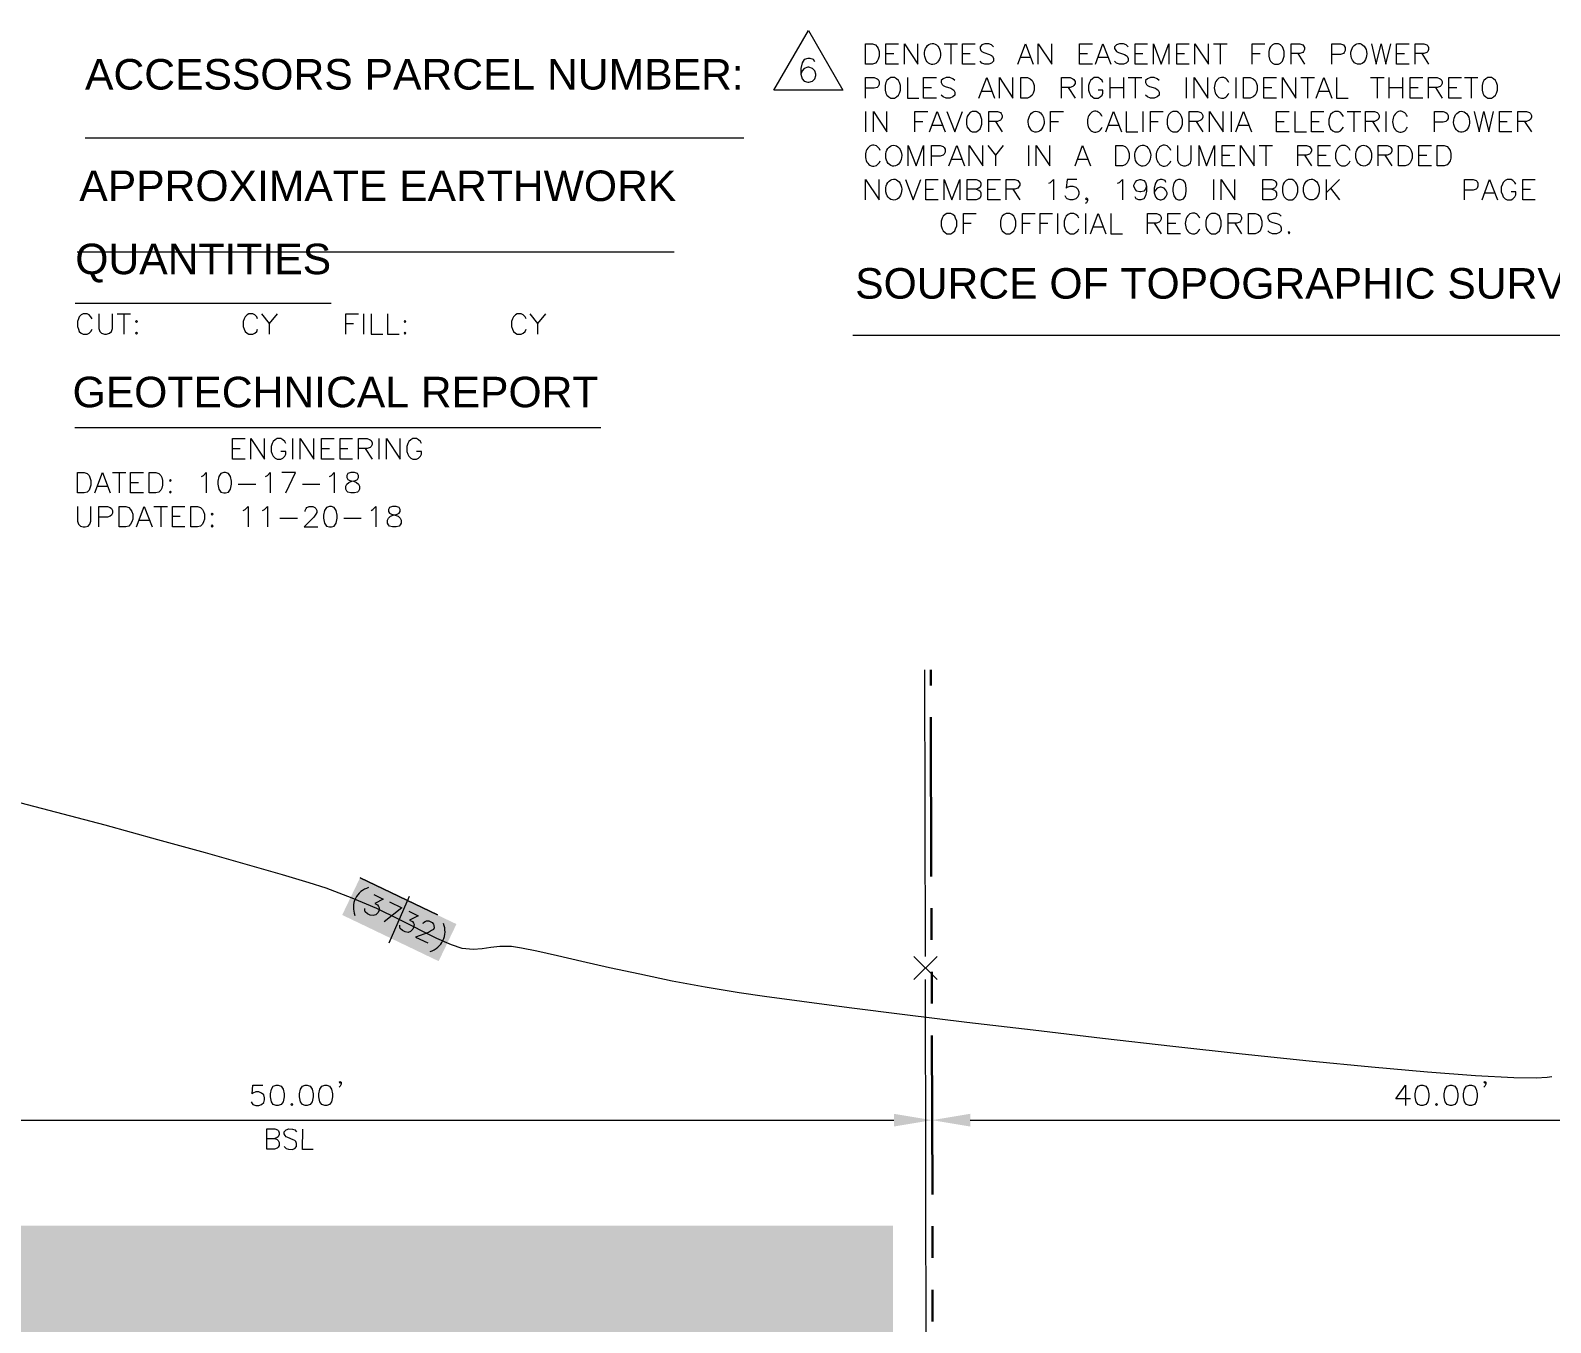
# Model space of a CAD drawing. Header units: millimetres. Extents: x -419 to 20046, y -14642 to 2638.
# Drawn here: x 20.24 to 26.22, y 13.53 to 18.61 of the extents above; entities that cross this region are included whole.
import ezdxf

# ---------------------------------------------------------------- set-up
doc = ezdxf.new("R2010")
doc.units = ezdxf.units.MM
for name, color, linetype in [('PDF11_---- NOTES', 7, 'Continuous'), ('PDF11_----TX00', 7, 'Continuous'), ('PDF11_----TX03', 7, 'Continuous'), ('PDF11_----TX03-B', 7, 'Continuous'), ('PDF11_----xr', 7, 'Continuous'), ('PDF11_EXTO$EXMARW', 7, 'Continuous'), ('PDF11_PRPN$EXMARW', 7, 'Continuous'), ('PDF11_TEXT', 7, 'Continuous')]:
    doc.layers.add(name, color=color, linetype=linetype)
for name, color, linetype, true_color in [('PDF11_0', 7, 'Continuous', 0xb3b3b3), ('PDF11_EXTO$--C3-Surface-EXTO', 7, 'Continuous', 0xb3b3b3), ('PDF11_EXTO$EXPNFC', 7, 'Continuous', 0x999999)]:
    doc.layers.add(name, color=color, linetype=linetype, true_color=true_color)
doc.styles.add('PDF Arial', font='arial.ttf')

msp = doc.modelspace()

# ---------------------------------------------------------------- hatches: boundary and pattern name
at = {"layer": 'PDF11_----TX03', "transparency": 33554559}
for points in [[(23.6344, 14.3528), (23.6344, 14.3028), (23.7844, 14.3278)], [(23.9344, 14.3028), (23.9344, 14.3528), (23.7844, 14.3278)]]:
    msp.add_hatch(color=256, dxfattribs=at).paths.add_polyline_path(points)
at = {"layer": 'PDF11_0', "true_color": 0xffffff, "transparency": 33554559}
for points in [[(21.8392, 15.1345), (21.5351, 15.2804), (21.4651, 15.1345)], [(21.4651, 15.1345), (21.5401, 15.0987), (21.9143, 15.0987)], [(21.8392, 15.1345), (21.4651, 15.1345), (21.9143, 15.0987)], [(21.9143, 15.0987), (21.5401, 15.0987), (21.8442, 14.9529)]]:
    msp.add_hatch(color=7, dxfattribs=at).paths.add_polyline_path(points)

# ---------------------------------------------------------------- linework, layer by layer
at = {"layer": 'PDF11_---- NOTES', "lineweight": 20}
for points in [[(23.5227, 18.4798), (23.5227, 18.5598), (23.5494, 18.5598), (23.5611, 18.5557), (23.5686, 18.5482), (23.5727, 18.5406), (23.5761, 18.529), (23.5761, 18.5106), (23.5727, 18.499), (23.5686, 18.4915), (23.5611, 18.484), (23.5494, 18.4798)], [(25.1303, 18.5598), (25.1228, 18.5557), (25.1153, 18.5482), (25.1112, 18.5406), (25.1078, 18.529), (25.1078, 18.5106), (25.1112, 18.499), (25.1153, 18.4915), (25.1228, 18.484), (25.1303, 18.4798), (25.1462, 18.4798), (25.1537, 18.484), (25.1612, 18.4915), (25.1645, 18.499), (25.1687, 18.5106), (25.1687, 18.529), (25.1645, 18.5406), (25.1612, 18.5482), (25.1537, 18.5557), (25.1462, 18.5598)], [(23.6219, 18.4265), (23.6144, 18.4223), (23.6069, 18.4148), (23.6027, 18.4073), (23.5994, 18.3956), (23.5994, 18.3773), (23.6027, 18.3656), (23.6069, 18.3581), (23.6144, 18.3506), (23.6219, 18.3465), (23.6369, 18.3465), (23.6444, 18.3506), (23.6527, 18.3581), (23.6561, 18.3656), (23.6602, 18.3773), (23.6602, 18.3956), (23.6561, 18.4073), (23.6527, 18.4148), (23.6444, 18.4223), (23.6369, 18.4265)], [(24.1328, 18.3465), (24.1328, 18.4265), (24.1594, 18.4265), (24.1703, 18.4223), (24.1778, 18.4148), (24.1819, 18.4073), (24.1861, 18.3956), (24.1861, 18.3773), (24.1819, 18.3656), (24.1778, 18.3581), (24.1703, 18.3506), (24.1594, 18.3465)], [(25.0087, 18.3465), (25.0087, 18.4265), (25.0353, 18.4265), (25.047, 18.4223), (25.0545, 18.4148), (25.0578, 18.4073), (25.062, 18.3956), (25.062, 18.3773), (25.0578, 18.3656), (25.0545, 18.3581), (25.047, 18.3506), (25.0353, 18.3465)], [(25.9687, 18.4265), (25.9612, 18.4223), (25.9537, 18.4148), (25.9496, 18.4073), (25.9462, 18.3956), (25.9462, 18.3773), (25.9496, 18.3656), (25.9537, 18.3581), (25.9612, 18.3506), (25.9687, 18.3465), (25.9837, 18.3465), (25.9912, 18.3506), (25.9996, 18.3581), (26.0029, 18.3656), (26.0071, 18.3773), (26.0071, 18.3956), (26.0029, 18.4073), (25.9996, 18.4148), (25.9912, 18.4223), (25.9837, 18.4265)], [(23.9419, 18.2931), (23.9344, 18.289), (23.9269, 18.2815), (23.9227, 18.274), (23.9194, 18.2623), (23.9194, 18.244), (23.9227, 18.2323), (23.9269, 18.2248), (23.9344, 18.2173), (23.9419, 18.2131), (23.9569, 18.2131), (23.9644, 18.2173), (23.9728, 18.2248), (23.9761, 18.2323), (23.9803, 18.244), (23.9803, 18.2623), (23.9761, 18.274), (23.9728, 18.2815), (23.9644, 18.289), (23.9569, 18.2931)], [(24.7303, 18.2931), (24.7228, 18.289), (24.7153, 18.2815), (24.7111, 18.274), (24.7078, 18.2623), (24.7078, 18.244), (24.7111, 18.2323), (24.7153, 18.2248), (24.7228, 18.2173), (24.7303, 18.2131), (24.7461, 18.2131), (24.7536, 18.2173), (24.7611, 18.2248), (24.7645, 18.2323), (24.7686, 18.244), (24.7686, 18.2623), (24.7645, 18.274), (24.7611, 18.2815), (24.7536, 18.289), (24.7461, 18.2931)], [(24.5061, 18.0798), (24.5061, 18.1598), (24.5328, 18.1598), (24.5436, 18.1556), (24.5511, 18.1481), (24.5553, 18.1406), (24.5595, 18.129), (24.5595, 18.1106), (24.5553, 18.0989), (24.5511, 18.0914), (24.5436, 18.0839), (24.5328, 18.0798)], [(25.6179, 18.0798), (25.6179, 18.1598), (25.6446, 18.1598), (25.6562, 18.1556), (25.6637, 18.1481), (25.6679, 18.1406), (25.6712, 18.129), (25.6712, 18.1106), (25.6679, 18.0989), (25.6637, 18.0914), (25.6562, 18.0839), (25.6446, 18.0798)], [(25.7704, 18.0798), (25.7704, 18.1598), (25.7971, 18.1598), (25.8087, 18.1556), (25.8162, 18.1481), (25.8204, 18.1406), (25.8237, 18.129), (25.8237, 18.1106), (25.8204, 18.0989), (25.8162, 18.0914), (25.8087, 18.0839), (25.7971, 18.0798)], [(24.7536, 18.0264), (24.742, 18.0223), (24.7345, 18.0114), (24.7303, 17.9923), (24.7303, 17.9806), (24.7345, 17.9614), (24.742, 17.9506), (24.7536, 17.9464), (24.7611, 17.9464), (24.7728, 17.9506), (24.7803, 17.9614), (24.7836, 17.9806), (24.7836, 17.9923), (24.7803, 18.0114), (24.7728, 18.0223), (24.7611, 18.0264)], [(25.1837, 18.0264), (25.1762, 18.0223), (25.1687, 18.0148), (25.1645, 18.0073), (25.1612, 17.9956), (25.1612, 17.9773), (25.1645, 17.9656), (25.1687, 17.9581), (25.1762, 17.9506), (25.1837, 17.9464), (25.1995, 17.9464), (25.207, 17.9506), (25.2145, 17.9581), (25.2179, 17.9656), (25.222, 17.9773), (25.222, 17.9956), (25.2179, 18.0073), (25.2145, 18.0148), (25.207, 18.0223), (25.1995, 18.0264)], [(23.8427, 17.8931), (23.8352, 17.8889), (23.8277, 17.8814), (23.8236, 17.8739), (23.8202, 17.8623), (23.8202, 17.8439), (23.8236, 17.8323), (23.8277, 17.8248), (23.8352, 17.8173), (23.8427, 17.8131), (23.8577, 17.8131), (23.8661, 17.8173), (23.8736, 17.8248), (23.8769, 17.8323), (23.8811, 17.8439), (23.8811, 17.8623), (23.8769, 17.8739), (23.8736, 17.8814), (23.8661, 17.8889), (23.8577, 17.8931)], [(24.0753, 17.8931), (24.0678, 17.8889), (24.0603, 17.8814), (24.0561, 17.8739), (24.0528, 17.8623), (24.0528, 17.8439), (24.0561, 17.8323), (24.0603, 17.8248), (24.0678, 17.8173), (24.0753, 17.8131), (24.0903, 17.8131), (24.0978, 17.8173), (24.1061, 17.8248), (24.1094, 17.8323), (24.1136, 17.8439), (24.1136, 17.8623), (24.1094, 17.8739), (24.1061, 17.8814), (24.0978, 17.8889), (24.0903, 17.8931)], [(24.8828, 17.8931), (24.8753, 17.8889), (24.8678, 17.8814), (24.8637, 17.8739), (24.8603, 17.8623), (24.8603, 17.8439), (24.8637, 17.8323), (24.8678, 17.8248), (24.8753, 17.8173), (24.8828, 17.8131), (24.8978, 17.8131), (24.9062, 17.8173), (24.9137, 17.8248), (24.917, 17.8323), (24.9212, 17.8439), (24.9212, 17.8623), (24.917, 17.8739), (24.9137, 17.8814), (24.9062, 17.8889), (24.8978, 17.8931)], [(25.0278, 17.8131), (25.0278, 17.8931), (25.0545, 17.8931), (25.0662, 17.8889), (25.0737, 17.8814), (25.077, 17.8739), (25.0812, 17.8623), (25.0812, 17.8439), (25.077, 17.8323), (25.0737, 17.8248), (25.0662, 17.8173), (25.0545, 17.8131)], [(25.1878, 17.8206), (25.1837, 17.8173), (25.1878, 17.8131), (25.1912, 17.8173)], [(20.6567, 17.4714), (20.6525, 17.4672), (20.6567, 17.4639), (20.66, 17.4672)], [(21.7117, 17.4714), (21.7084, 17.4672), (21.7117, 17.4639), (21.7159, 17.4672)], [(20.6567, 17.4256), (20.6525, 17.4214), (20.6567, 17.4181), (20.66, 17.4214)], [(21.7117, 17.4256), (21.7084, 17.4214), (21.7117, 17.4181), (21.7159, 17.4214)], [(20.4241, 16.7938), (20.4241, 16.8738), (20.4508, 16.8738), (20.4625, 16.8697), (20.47, 16.8622), (20.4733, 16.8547), (20.4775, 16.843), (20.4775, 16.8238), (20.4733, 16.813), (20.47, 16.8047), (20.4625, 16.7972), (20.4508, 16.7938)], [(20.7058, 16.7938), (20.7058, 16.8738), (20.7325, 16.8738), (20.7442, 16.8697), (20.7517, 16.8622), (20.7558, 16.8547), (20.7592, 16.843), (20.7592, 16.8238), (20.7558, 16.813), (20.7517, 16.8047), (20.7442, 16.7972), (20.7325, 16.7938)], [(20.9992, 16.8738), (20.9883, 16.8697), (20.98, 16.858), (20.9767, 16.8397), (20.9767, 16.828), (20.98, 16.8088), (20.9883, 16.7972), (20.9992, 16.7938), (21.0067, 16.7938), (21.0183, 16.7972), (21.0258, 16.8088), (21.03, 16.828), (21.03, 16.8397), (21.0258, 16.858), (21.0183, 16.8697), (21.0067, 16.8738)], [(21.4984, 16.8738), (21.4867, 16.8697), (21.4834, 16.8622), (21.4834, 16.8547), (21.4867, 16.8472), (21.4951, 16.843), (21.5101, 16.8397), (21.5217, 16.8355), (21.5292, 16.828), (21.5326, 16.8205), (21.5326, 16.8088), (21.5292, 16.8013), (21.5251, 16.7972), (21.5134, 16.7938), (21.4984, 16.7938), (21.4867, 16.7972), (21.4834, 16.8013), (21.4792, 16.8088), (21.4792, 16.8205), (21.4834, 16.828), (21.4909, 16.8355), (21.5026, 16.8397), (21.5176, 16.843), (21.5251, 16.8472), (21.5292, 16.8547), (21.5292, 16.8622), (21.5251, 16.8697), (21.5134, 16.8738)], [(20.79, 16.8472), (20.7858, 16.843), (20.79, 16.8397), (20.7933, 16.843)], [(20.79, 16.8013), (20.7858, 16.7972), (20.79, 16.7938), (20.7933, 16.7972)], [(20.5883, 16.6605), (20.5883, 16.7405), (20.615, 16.7405), (20.6258, 16.7363), (20.6333, 16.7288), (20.6375, 16.7213), (20.6417, 16.7097), (20.6417, 16.6905), (20.6375, 16.6797), (20.6333, 16.6713), (20.6258, 16.6638), (20.615, 16.6605)], [(20.87, 16.6605), (20.87, 16.7405), (20.8967, 16.7405), (20.9083, 16.7363), (20.9158, 16.7288), (20.9192, 16.7213), (20.9233, 16.7097), (20.9233, 16.6905), (20.9192, 16.6797), (20.9158, 16.6713), (20.9083, 16.6638), (20.8967, 16.6605)], [(21.415, 16.7405), (21.4034, 16.7363), (21.3959, 16.7247), (21.3917, 16.7063), (21.3917, 16.6947), (21.3959, 16.6755), (21.4034, 16.6638), (21.415, 16.6605), (21.4225, 16.6605), (21.4334, 16.6638), (21.4417, 16.6755), (21.445, 16.6947), (21.445, 16.7063), (21.4417, 16.7247), (21.4334, 16.7363), (21.4225, 16.7405)], [(21.6626, 16.7405), (21.6509, 16.7363), (21.6467, 16.7288), (21.6467, 16.7213), (21.6509, 16.7138), (21.6584, 16.7097), (21.6734, 16.7063), (21.6851, 16.7022), (21.6926, 16.6947), (21.6967, 16.6872), (21.6967, 16.6755), (21.6926, 16.668), (21.6892, 16.6638), (21.6776, 16.6605), (21.6626, 16.6605), (21.6509, 16.6638), (21.6467, 16.668), (21.6434, 16.6755), (21.6434, 16.6872), (21.6467, 16.6947), (21.6551, 16.7022), (21.6659, 16.7063), (21.6817, 16.7097), (21.6892, 16.7138), (21.6926, 16.7213), (21.6926, 16.7288), (21.6892, 16.7363), (21.6776, 16.7405)], [(20.9533, 16.7138), (20.95, 16.7097), (20.9533, 16.7063), (20.9575, 16.7097)], [(20.9533, 16.668), (20.95, 16.6638), (20.9533, 16.6605), (20.9575, 16.6638)]]:
    msp.add_lwpolyline(points, close=True, dxfattribs=at)
for points in [[(23.6527, 18.4798), (23.6027, 18.4798), (23.6027, 18.5598), (23.6527, 18.5598)], [(23.6752, 18.4798), (23.6752, 18.5598), (23.7286, 18.4798), (23.7286, 18.5598)], [(23.8311, 18.5598), (23.8844, 18.5598)], [(23.8577, 18.5598), (23.8577, 18.4798)], [(23.9536, 18.4798), (23.9036, 18.4798), (23.9036, 18.5598), (23.9536, 18.5598)], [(24.0261, 18.5482), (24.0178, 18.5557), (24.0069, 18.5598), (23.9911, 18.5598), (23.9803, 18.5557), (23.9728, 18.5482), (23.9728, 18.5406), (23.9761, 18.5331), (23.9803, 18.529), (23.9878, 18.5256), (24.0103, 18.5181), (24.0178, 18.514), (24.0219, 18.5106), (24.0261, 18.5023), (24.0261, 18.4915), (24.0178, 18.484), (24.0069, 18.4798), (23.9911, 18.4798), (23.9803, 18.484), (23.9728, 18.4915)], [(24.1211, 18.4798), (24.1511, 18.5598), (24.1819, 18.4798)], [(24.2011, 18.4798), (24.2011, 18.5598), (24.2544, 18.4798), (24.2544, 18.5598)], [(24.4145, 18.4798), (24.3644, 18.4798), (24.3644, 18.5598), (24.4145, 18.5598)], [(24.4261, 18.4798), (24.4561, 18.5598), (24.487, 18.4798)], [(24.5553, 18.5482), (24.5478, 18.5557), (24.5361, 18.5598), (24.5211, 18.5598), (24.5095, 18.5557), (24.502, 18.5482), (24.502, 18.5406), (24.5061, 18.5331), (24.5095, 18.529), (24.517, 18.5256), (24.5403, 18.5181), (24.5478, 18.514), (24.5511, 18.5106), (24.5553, 18.5023), (24.5553, 18.4915), (24.5478, 18.484), (24.5361, 18.4798), (24.5211, 18.4798), (24.5095, 18.484), (24.502, 18.4915)], [(24.6311, 18.4798), (24.582, 18.4798), (24.582, 18.5598), (24.6311, 18.5598)], [(24.6545, 18.4798), (24.6545, 18.5598), (24.6845, 18.4798), (24.7153, 18.5598), (24.7153, 18.4798)], [(24.7953, 18.4798), (24.7461, 18.4798), (24.7461, 18.5598), (24.7953, 18.5598)], [(24.8178, 18.4798), (24.8178, 18.5598), (24.8712, 18.4798), (24.8712, 18.5598)], [(24.8903, 18.5598), (24.9437, 18.5598)], [(24.917, 18.5598), (24.917, 18.4798)], [(25.0428, 18.4798), (25.0428, 18.5598), (25.0928, 18.5598)], [(25.1953, 18.4798), (25.1953, 18.5598), (25.2295, 18.5598), (25.2412, 18.5557), (25.2445, 18.5523), (25.2487, 18.5448), (25.2487, 18.5373), (25.2445, 18.529), (25.2412, 18.5256), (25.2295, 18.5215), (25.1953, 18.5215)], [(25.3554, 18.4798), (25.3554, 18.5598), (25.3895, 18.5598), (25.4012, 18.5557), (25.4045, 18.5523), (25.4087, 18.5448), (25.4087, 18.5331), (25.4045, 18.5256), (25.4012, 18.5215), (25.3895, 18.5181), (25.3554, 18.5181)], [(25.5112, 18.5598), (25.5304, 18.4798), (25.5495, 18.5598), (25.5687, 18.4798), (25.5879, 18.5598)], [(25.6604, 18.4798), (25.6104, 18.4798), (25.6104, 18.5598), (25.6604, 18.5598)], [(25.6829, 18.4798), (25.6829, 18.5598), (25.7171, 18.5598), (25.7287, 18.5557), (25.7329, 18.5523), (25.7362, 18.5448), (25.7362, 18.5373), (25.7329, 18.529), (25.7287, 18.5256), (25.7171, 18.5215), (25.6829, 18.5215)], [(23.6027, 18.5215), (23.6336, 18.5215)], [(23.9036, 18.5215), (23.9344, 18.5215)], [(24.1328, 18.5065), (24.1703, 18.5065)], [(24.3644, 18.5215), (24.3953, 18.5215)], [(24.437, 18.5065), (24.4753, 18.5065)], [(24.582, 18.5215), (24.6128, 18.5215)], [(24.7461, 18.5215), (24.7761, 18.5215)], [(25.0428, 18.5215), (25.0737, 18.5215)], [(25.222, 18.5215), (25.2487, 18.4798)], [(25.6104, 18.5215), (25.6412, 18.5215)], [(25.7096, 18.5215), (25.7362, 18.4798)], [(23.5227, 18.3465), (23.5227, 18.4265), (23.5569, 18.4265), (23.5686, 18.4223), (23.5727, 18.419), (23.5761, 18.4115), (23.5761, 18.3998), (23.5727, 18.3923), (23.5686, 18.3881), (23.5569, 18.3848), (23.5227, 18.3848)], [(23.6869, 18.4265), (23.6869, 18.3465), (23.7327, 18.3465)], [(23.8011, 18.3465), (23.7511, 18.3465), (23.7511, 18.4265), (23.8011, 18.4265)], [(23.8736, 18.4148), (23.8661, 18.4223), (23.8544, 18.4265), (23.8394, 18.4265), (23.8277, 18.4223), (23.8202, 18.4148), (23.8202, 18.4073), (23.8236, 18.3998), (23.8277, 18.3956), (23.8352, 18.3923), (23.8577, 18.3848), (23.8661, 18.3806), (23.8694, 18.3773), (23.8736, 18.369), (23.8736, 18.3581), (23.8661, 18.3506), (23.8544, 18.3465), (23.8394, 18.3465), (23.8277, 18.3506), (23.8202, 18.3581)], [(23.9686, 18.3465), (23.9994, 18.4265), (24.0294, 18.3465)], [(24.0486, 18.3465), (24.0486, 18.4265), (24.1019, 18.3465), (24.1019, 18.4265)], [(24.2928, 18.3465), (24.2928, 18.4265), (24.3269, 18.4265), (24.3378, 18.4223), (24.3419, 18.419), (24.3461, 18.4115), (24.3461, 18.404), (24.3419, 18.3956), (24.3378, 18.3923), (24.3269, 18.3881), (24.2928, 18.3881)], [(24.3728, 18.4265), (24.3728, 18.3465)], [(24.4561, 18.4073), (24.4528, 18.4148), (24.4445, 18.4223), (24.437, 18.4265), (24.422, 18.4265), (24.4145, 18.4223), (24.407, 18.4148), (24.4028, 18.4073), (24.3995, 18.3956), (24.3995, 18.3773), (24.4028, 18.3656), (24.407, 18.3581), (24.4145, 18.3506), (24.422, 18.3465), (24.437, 18.3465), (24.4445, 18.3506), (24.4528, 18.3581), (24.4561, 18.3656), (24.4561, 18.3773), (24.437, 18.3773)], [(24.4828, 18.4265), (24.4828, 18.3465)], [(24.5361, 18.4265), (24.5361, 18.3465)], [(24.5553, 18.4265), (24.6086, 18.4265)], [(24.582, 18.4265), (24.582, 18.3465)], [(24.677, 18.4148), (24.6695, 18.4223), (24.6578, 18.4265), (24.6428, 18.4265), (24.6311, 18.4223), (24.6236, 18.4148), (24.6236, 18.4073), (24.6278, 18.3998), (24.6311, 18.3956), (24.6395, 18.3923), (24.662, 18.3848), (24.6695, 18.3806), (24.6736, 18.3773), (24.677, 18.369), (24.677, 18.3581), (24.6695, 18.3506), (24.6578, 18.3465), (24.6428, 18.3465), (24.6311, 18.3506), (24.6236, 18.3581)], [(24.7836, 18.4265), (24.7836, 18.3465)], [(24.8145, 18.3465), (24.8145, 18.4265), (24.8678, 18.3465), (24.8678, 18.4265)], [(24.9778, 18.4265), (24.9778, 18.3465)], [(25.1378, 18.3465), (25.0887, 18.3465), (25.0887, 18.4265), (25.1378, 18.4265)], [(25.1612, 18.3465), (25.1612, 18.4265), (25.2145, 18.3465), (25.2145, 18.4265)], [(25.2337, 18.4265), (25.287, 18.4265)], [(25.2604, 18.4265), (25.2604, 18.3465)], [(25.2945, 18.3465), (25.3245, 18.4265), (25.3554, 18.3465)], [(25.3745, 18.4265), (25.3745, 18.3465), (25.4204, 18.3465)], [(25.5079, 18.4265), (25.5612, 18.4265)], [(25.5345, 18.4265), (25.5345, 18.3465)], [(25.5804, 18.4265), (25.5804, 18.3465)], [(25.6337, 18.4265), (25.6337, 18.3465)], [(25.7137, 18.3465), (25.6637, 18.3465), (25.6637, 18.4265), (25.7137, 18.4265)], [(25.7362, 18.3465), (25.7362, 18.4265), (25.7704, 18.4265), (25.7821, 18.4223), (25.7862, 18.419), (25.7896, 18.4115), (25.7896, 18.404), (25.7862, 18.3956), (25.7821, 18.3923), (25.7704, 18.3881), (25.7362, 18.3881)], [(25.8662, 18.3465), (25.8162, 18.3465), (25.8162, 18.4265), (25.8662, 18.4265)], [(25.8771, 18.4265), (25.9304, 18.4265)], [(25.9037, 18.4265), (25.9037, 18.3465)], [(23.7511, 18.3881), (23.7819, 18.3881)], [(23.9803, 18.3731), (24.0178, 18.3731)], [(24.3194, 18.3881), (24.3461, 18.3465)], [(24.4828, 18.3881), (24.5361, 18.3881)], [(25.0887, 18.3881), (25.1195, 18.3881)], [(25.3062, 18.3731), (25.3437, 18.3731)], [(25.5804, 18.3881), (25.6337, 18.3881)], [(25.6637, 18.3881), (25.6946, 18.3881)], [(25.7629, 18.3881), (25.7896, 18.3465)], [(25.8162, 18.3881), (25.8471, 18.3881)], [(23.5227, 18.2931), (23.5227, 18.2131)], [(23.5536, 18.2131), (23.5536, 18.2931), (23.6069, 18.2131), (23.6069, 18.2931)], [(23.7169, 18.2131), (23.7169, 18.2931), (23.7669, 18.2931)], [(23.7744, 18.2131), (23.8044, 18.2931), (23.8352, 18.2131)], [(23.8427, 18.2931), (23.8736, 18.2131), (23.9036, 18.2931)], [(24.0069, 18.2131), (24.0069, 18.2931), (24.0411, 18.2931), (24.0528, 18.289), (24.0561, 18.2856), (24.0603, 18.2781), (24.0603, 18.2706), (24.0561, 18.2623), (24.0528, 18.259), (24.0411, 18.2548), (24.0069, 18.2548)], [(24.2503, 18.2131), (24.2503, 18.2931), (24.3003, 18.2931)], [(24.4678, 18.2131), (24.4978, 18.2931), (24.5286, 18.2131)], [(24.5478, 18.2931), (24.5478, 18.2131), (24.5936, 18.2131)], [(24.6128, 18.2931), (24.6128, 18.2131)], [(24.6428, 18.2131), (24.6428, 18.2931), (24.6928, 18.2931)], [(24.7953, 18.2131), (24.7953, 18.2931), (24.8295, 18.2931), (24.8412, 18.289), (24.8445, 18.2856), (24.8487, 18.2781), (24.8487, 18.2706), (24.8445, 18.2623), (24.8412, 18.259), (24.8295, 18.2548), (24.7953, 18.2548)], [(24.8753, 18.2131), (24.8753, 18.2931), (24.9287, 18.2131), (24.9287, 18.2931)], [(24.9595, 18.2931), (24.9595, 18.2131)], [(24.9778, 18.2131), (25.0087, 18.2931), (25.0395, 18.2131)], [(25.1878, 18.2131), (25.1378, 18.2131), (25.1378, 18.2931), (25.1878, 18.2931)], [(25.2104, 18.2931), (25.2104, 18.2131), (25.2562, 18.2131)], [(25.3245, 18.2131), (25.2754, 18.2131), (25.2754, 18.2931), (25.3245, 18.2931)], [(25.4012, 18.274), (25.397, 18.2815), (25.3895, 18.289), (25.382, 18.2931), (25.367, 18.2931), (25.3595, 18.289), (25.3512, 18.2815), (25.3479, 18.274), (25.3437, 18.2623), (25.3437, 18.244), (25.3479, 18.2323), (25.3512, 18.2248), (25.3595, 18.2173), (25.367, 18.2131), (25.382, 18.2131), (25.3895, 18.2173), (25.397, 18.2248), (25.4012, 18.2323)], [(25.4162, 18.2931), (25.4695, 18.2931)], [(25.4429, 18.2931), (25.4429, 18.2131)], [(25.4887, 18.2131), (25.4887, 18.2931), (25.5229, 18.2931), (25.5345, 18.289), (25.5379, 18.2856), (25.542, 18.2781), (25.542, 18.2706), (25.5379, 18.2623), (25.5345, 18.259), (25.5229, 18.2548), (25.4887, 18.2548)], [(25.5687, 18.2931), (25.5687, 18.2131)], [(25.7596, 18.2131), (25.7596, 18.2931), (25.7937, 18.2931), (25.8046, 18.289), (25.8087, 18.2856), (25.8129, 18.2781), (25.8129, 18.2665), (25.8087, 18.259), (25.8046, 18.2548), (25.7937, 18.2515), (25.7596, 18.2515)], [(25.9154, 18.2931), (25.9346, 18.2131), (25.9537, 18.2931), (25.9729, 18.2131), (25.9912, 18.2931)], [(26.0638, 18.2131), (26.0146, 18.2131), (26.0146, 18.2931), (26.0638, 18.2931)], [(26.0871, 18.2131), (26.0871, 18.2931), (26.1213, 18.2931), (26.1329, 18.289), (26.1363, 18.2856), (26.1404, 18.2781), (26.1404, 18.2706), (26.1363, 18.2623), (26.1329, 18.259), (26.1213, 18.2548), (26.0871, 18.2548)], [(23.7169, 18.2548), (23.7477, 18.2548)], [(23.7861, 18.2398), (23.8236, 18.2398)], [(24.0336, 18.2548), (24.0603, 18.2131)], [(24.2503, 18.2548), (24.2811, 18.2548)], [(24.4795, 18.2398), (24.517, 18.2398)], [(24.6428, 18.2548), (24.6736, 18.2548)], [(24.822, 18.2548), (24.8487, 18.2131)], [(24.9895, 18.2398), (25.0278, 18.2398)], [(25.1378, 18.2548), (25.1687, 18.2548)], [(25.2754, 18.2548), (25.3062, 18.2548)], [(25.5154, 18.2548), (25.542, 18.2131)], [(26.0146, 18.2548), (26.0446, 18.2548)], [(26.1138, 18.2548), (26.1404, 18.2131)], [(20.4541, 18.1898), (23.0435, 18.1898)], [(23.6902, 18.0798), (23.6902, 18.1598), (23.7211, 18.0798), (23.7511, 18.1598), (23.7511, 18.0798)], [(23.7819, 18.0798), (23.7819, 18.1598), (23.8161, 18.1598), (23.8277, 18.1556), (23.8311, 18.1523), (23.8352, 18.1448), (23.8352, 18.1331), (23.8311, 18.1256), (23.8277, 18.1214), (23.8161, 18.1181), (23.7819, 18.1181)], [(23.8502, 18.0798), (23.8811, 18.1598), (23.9111, 18.0798)], [(23.9302, 18.0798), (23.9302, 18.1598), (23.9836, 18.0798), (23.9836, 18.1598)], [(24.0028, 18.1598), (24.0336, 18.1214), (24.0336, 18.0798)], [(24.0636, 18.1598), (24.0336, 18.1214)], [(24.1628, 18.1598), (24.1628, 18.0798)], [(24.1936, 18.0798), (24.1936, 18.1598), (24.2469, 18.0798), (24.2469, 18.1598)], [(24.3461, 18.0798), (24.3761, 18.1598), (24.407, 18.0798)], [(24.7495, 18.1598), (24.7495, 18.1023), (24.7536, 18.0914), (24.7611, 18.0839), (24.7728, 18.0798), (24.7803, 18.0798), (24.7911, 18.0839), (24.7995, 18.0914), (24.8028, 18.1023), (24.8028, 18.1598)], [(24.8337, 18.0798), (24.8337, 18.1598), (24.8637, 18.0798), (24.8945, 18.1598), (24.8945, 18.0798)], [(24.9745, 18.0798), (24.9245, 18.0798), (24.9245, 18.1598), (24.9745, 18.1598)], [(24.9245, 18.1214), (24.9553, 18.1214)], [(24.997, 18.0798), (24.997, 18.1598), (25.0503, 18.0798), (25.0503, 18.1598)], [(25.0695, 18.1598), (25.1228, 18.1598)], [(25.0962, 18.1598), (25.0962, 18.0798)], [(25.222, 18.0798), (25.222, 18.1598), (25.2562, 18.1598), (25.2679, 18.1556), (25.2712, 18.1523), (25.2754, 18.1448), (25.2754, 18.1373), (25.2712, 18.129), (25.2679, 18.1256), (25.2562, 18.1214), (25.222, 18.1214)], [(25.2487, 18.1214), (25.2754, 18.0798)], [(25.3512, 18.0798), (25.302, 18.0798), (25.302, 18.1598), (25.3512, 18.1598)], [(25.302, 18.1214), (25.3329, 18.1214)], [(25.4279, 18.1406), (25.4237, 18.1481), (25.4162, 18.1556), (25.4087, 18.1598), (25.3937, 18.1598), (25.3862, 18.1556), (25.3779, 18.1481), (25.3745, 18.1406), (25.3704, 18.129), (25.3704, 18.1106), (25.3745, 18.0989), (25.3779, 18.0914), (25.3862, 18.0839), (25.3937, 18.0798), (25.4087, 18.0798), (25.4162, 18.0839), (25.4237, 18.0914), (25.4279, 18.0989)], [(25.5379, 18.0798), (25.5379, 18.1598), (25.5729, 18.1598), (25.5837, 18.1556), (25.5879, 18.1523), (25.5912, 18.1448), (25.5912, 18.1373), (25.5879, 18.129), (25.5837, 18.1256), (25.5729, 18.1214), (25.5379, 18.1214)], [(25.5645, 18.1214), (25.5912, 18.0798)], [(25.7479, 18.0798), (25.6979, 18.0798), (25.6979, 18.1598), (25.7479, 18.1598)], [(25.6979, 18.1214), (25.7287, 18.1214)], [(23.8619, 18.1064), (23.9002, 18.1064)], [(24.3569, 18.1064), (24.3953, 18.1064)], [(23.5227, 17.9464), (23.5227, 18.0264), (23.5761, 17.9464), (23.5761, 18.0264)], [(23.6794, 18.0264), (23.7094, 17.9464), (23.7402, 18.0264)], [(23.8086, 17.9464), (23.7594, 17.9464), (23.7594, 18.0264), (23.8086, 18.0264)], [(23.8311, 17.9464), (23.8311, 18.0264), (23.8619, 17.9464), (23.8927, 18.0264), (23.8927, 17.9464)], [(23.9569, 17.9881), (23.9686, 17.9848), (23.9728, 17.9806), (23.9761, 17.9731), (23.9761, 17.9614), (23.9728, 17.9539), (23.9686, 17.9506), (23.9569, 17.9464), (23.9227, 17.9464), (23.9227, 18.0264), (23.9569, 18.0264), (23.9686, 18.0223), (23.9728, 18.0189), (23.9761, 18.0114), (23.9761, 18.0039), (23.9728, 17.9956), (23.9686, 17.9923), (23.9569, 17.9881), (23.9227, 17.9881)], [(24.0528, 17.9464), (24.0028, 17.9464), (24.0028, 18.0264), (24.0528, 18.0264)], [(24.0753, 17.9464), (24.0753, 18.0264), (24.1094, 18.0264), (24.1211, 18.0223), (24.1244, 18.0189), (24.1286, 18.0114), (24.1286, 18.0039), (24.1244, 17.9956), (24.1211, 17.9923), (24.1094, 17.9881), (24.0753, 17.9881)], [(24.2428, 18.0114), (24.2503, 18.0148), (24.2619, 18.0264), (24.2619, 17.9464)], [(24.3536, 18.0264), (24.3153, 18.0264), (24.3111, 17.9923), (24.3153, 17.9956), (24.3269, 17.9998), (24.3378, 17.9998), (24.3494, 17.9956), (24.3569, 17.9881), (24.3611, 17.9773), (24.3611, 17.9689), (24.3569, 17.9581), (24.3494, 17.9506), (24.3378, 17.9464), (24.3269, 17.9464), (24.3153, 17.9506), (24.3111, 17.9539), (24.3078, 17.9614)], [(24.5136, 18.0114), (24.5211, 18.0148), (24.5328, 18.0264), (24.5328, 17.9464)], [(24.6278, 17.9998), (24.6236, 17.9881), (24.6161, 17.9806), (24.6045, 17.9773), (24.6011, 17.9773), (24.5895, 17.9806), (24.582, 17.9881), (24.5778, 17.9998), (24.5778, 18.0039), (24.582, 18.0148), (24.5895, 18.0223), (24.6011, 18.0264), (24.6045, 18.0264), (24.6161, 18.0223), (24.6236, 18.0148), (24.6278, 17.9998), (24.6278, 17.9806), (24.6236, 17.9614), (24.6161, 17.9506), (24.6045, 17.9464), (24.597, 17.9464), (24.5861, 17.9506), (24.582, 17.9581)], [(24.7036, 18.0148), (24.7003, 18.0223), (24.6886, 18.0264), (24.6811, 18.0264), (24.6695, 18.0223), (24.662, 18.0114), (24.6578, 17.9923), (24.6578, 17.9731), (24.662, 17.9581), (24.6695, 17.9506), (24.6811, 17.9464), (24.6845, 17.9464), (24.6961, 17.9506), (24.7036, 17.9581), (24.7078, 17.9689), (24.7078, 17.9731), (24.7036, 17.9848), (24.6961, 17.9923), (24.6845, 17.9956), (24.6811, 17.9956), (24.6695, 17.9923), (24.662, 17.9848), (24.6578, 17.9731)], [(24.8903, 18.0264), (24.8903, 17.9464)], [(24.9212, 17.9464), (24.9212, 18.0264), (24.9745, 17.9464), (24.9745, 18.0264)], [(25.1195, 17.9881), (25.1303, 17.9848), (25.1345, 17.9806), (25.1378, 17.9731), (25.1378, 17.9614), (25.1345, 17.9539), (25.1303, 17.9506), (25.1195, 17.9464), (25.0845, 17.9464), (25.0845, 18.0264), (25.1195, 18.0264), (25.1303, 18.0223), (25.1345, 18.0189), (25.1378, 18.0114), (25.1378, 18.0039), (25.1345, 17.9956), (25.1303, 17.9923), (25.1195, 17.9881), (25.0845, 17.9881)], [(25.3329, 18.0264), (25.3329, 17.9464)], [(25.3862, 18.0264), (25.3329, 17.9731)], [(25.3512, 17.9923), (25.3862, 17.9464)], [(25.8771, 17.9464), (25.8771, 18.0264), (25.9112, 18.0264), (25.9229, 18.0223), (25.9271, 18.0189), (25.9304, 18.0114), (25.9304, 17.9998), (25.9271, 17.9923), (25.9229, 17.9881), (25.9112, 17.9848), (25.8771, 17.9848)], [(25.9462, 17.9464), (25.9762, 18.0264), (26.0071, 17.9464)], [(26.0796, 18.0073), (26.0754, 18.0148), (26.0679, 18.0223), (26.0604, 18.0264), (26.0446, 18.0264), (26.0371, 18.0223), (26.0296, 18.0148), (26.0262, 18.0073), (26.0221, 17.9956), (26.0221, 17.9773), (26.0262, 17.9656), (26.0296, 17.9581), (26.0371, 17.9506), (26.0446, 17.9464), (26.0604, 17.9464), (26.0679, 17.9506), (26.0754, 17.9581), (26.0796, 17.9656), (26.0796, 17.9773), (26.0604, 17.9773)], [(26.1554, 17.9464), (26.1063, 17.9464), (26.1063, 18.0264), (26.1554, 18.0264)], [(23.7594, 17.9881), (23.7894, 17.9881)], [(24.0028, 17.9881), (24.0336, 17.9881)], [(24.1019, 17.9881), (24.1286, 17.9464)], [(24.3953, 17.9506), (24.3911, 17.9464), (24.3878, 17.9506), (24.3911, 17.9539), (24.3953, 17.9506), (24.3953, 17.9423), (24.3911, 17.9348), (24.3878, 17.9314)], [(25.9571, 17.9731), (25.9954, 17.9731)], [(26.1063, 17.9881), (26.1363, 17.9881)], [(23.9077, 17.8131), (23.9077, 17.8931), (23.9569, 17.8931)], [(24.1403, 17.8131), (24.1403, 17.8931), (24.1894, 17.8931)], [(24.2086, 17.8131), (24.2086, 17.8931), (24.2578, 17.8931)], [(24.2769, 17.8931), (24.2769, 17.8131)], [(24.3611, 17.8739), (24.3569, 17.8814), (24.3494, 17.8889), (24.3419, 17.8931), (24.3269, 17.8931), (24.3194, 17.8889), (24.3111, 17.8814), (24.3078, 17.8739), (24.3036, 17.8623), (24.3036, 17.8439), (24.3078, 17.8323), (24.3111, 17.8248), (24.3194, 17.8173), (24.3269, 17.8131), (24.3419, 17.8131), (24.3494, 17.8173), (24.3569, 17.8248), (24.3611, 17.8323)], [(24.3878, 17.8931), (24.3878, 17.8131)], [(24.407, 17.8131), (24.437, 17.8931), (24.4678, 17.8131)], [(24.487, 17.8931), (24.487, 17.8131), (24.5328, 17.8131)], [(24.6311, 17.8131), (24.6311, 17.8931), (24.6661, 17.8931), (24.677, 17.8889), (24.6811, 17.8856), (24.6845, 17.8781), (24.6845, 17.8706), (24.6811, 17.8623), (24.677, 17.8589), (24.6661, 17.8548), (24.6311, 17.8548)], [(24.7611, 17.8131), (24.7111, 17.8131), (24.7111, 17.8931), (24.7611, 17.8931)], [(24.9478, 17.8131), (24.9478, 17.8931), (24.982, 17.8931), (24.9937, 17.8889), (24.997, 17.8856), (25.0012, 17.8781), (25.0012, 17.8706), (24.997, 17.8623), (24.9937, 17.8589), (24.982, 17.8548), (24.9478, 17.8548)], [(25.157, 17.8814), (25.1495, 17.8889), (25.1378, 17.8931), (25.1228, 17.8931), (25.1112, 17.8889), (25.1037, 17.8814), (25.1037, 17.8739), (25.1078, 17.8664), (25.1112, 17.8623), (25.1195, 17.8589), (25.142, 17.8514), (25.1495, 17.8473), (25.1537, 17.8439), (25.157, 17.8356), (25.157, 17.8248), (25.1495, 17.8173), (25.1378, 17.8131), (25.1228, 17.8131), (25.1112, 17.8173), (25.1037, 17.8248)], [(23.9077, 17.8548), (23.9377, 17.8548)], [(24.1403, 17.8548), (24.1703, 17.8548)], [(24.2086, 17.8548), (24.2394, 17.8548)], [(24.4178, 17.8398), (24.4561, 17.8398)], [(24.6578, 17.8548), (24.6845, 17.8131)], [(24.7111, 17.8548), (24.742, 17.8548)], [(24.9745, 17.8548), (25.0012, 17.8131)], [(20.4225, 17.7423), (22.7702, 17.7423)], [(20.4158, 17.5397), (21.4217, 17.5397)], [(20.4816, 17.4789), (20.4775, 17.4864), (20.47, 17.4939), (20.4625, 17.4981), (20.4466, 17.4981), (20.4391, 17.4939), (20.4316, 17.4864), (20.4283, 17.4789), (20.4241, 17.4672), (20.4241, 17.4481), (20.4283, 17.4372), (20.4316, 17.4289), (20.4391, 17.4214), (20.4466, 17.4181), (20.4625, 17.4181), (20.47, 17.4214), (20.4775, 17.4289), (20.4816, 17.4372)], [(20.5083, 17.4981), (20.5083, 17.4406), (20.5116, 17.4289), (20.5191, 17.4214), (20.5308, 17.4181), (20.5383, 17.4181), (20.55, 17.4214), (20.5575, 17.4289), (20.5616, 17.4406), (20.5616, 17.4981)], [(20.58, 17.4981), (20.6333, 17.4981)], [(20.6066, 17.4981), (20.6066, 17.4181)], [(21.1325, 17.4789), (21.1292, 17.4864), (21.1217, 17.4939), (21.1134, 17.4981), (21.0984, 17.4981), (21.0909, 17.4939), (21.0834, 17.4864), (21.0792, 17.4789), (21.0759, 17.4672), (21.0759, 17.4481), (21.0792, 17.4372), (21.0834, 17.4289), (21.0909, 17.4214), (21.0984, 17.4181), (21.1134, 17.4181), (21.1217, 17.4214), (21.1292, 17.4289), (21.1325, 17.4372)], [(21.1484, 17.4981), (21.1784, 17.4597), (21.1784, 17.4181)], [(21.2092, 17.4981), (21.1784, 17.4597)], [(21.4792, 17.4181), (21.4792, 17.4981), (21.5292, 17.4981)], [(21.4792, 17.4597), (21.5101, 17.4597)], [(21.5484, 17.4981), (21.5484, 17.4181)], [(21.5784, 17.4981), (21.5784, 17.4181), (21.6242, 17.4181)], [(21.6434, 17.4981), (21.6434, 17.4181), (21.6892, 17.4181)], [(22.1884, 17.4789), (22.1843, 17.4864), (22.1768, 17.4939), (22.1693, 17.4981), (22.1534, 17.4981), (22.1459, 17.4939), (22.1384, 17.4864), (22.1351, 17.4789), (22.1309, 17.4672), (22.1309, 17.4481), (22.1351, 17.4372), (22.1384, 17.4289), (22.1459, 17.4214), (22.1534, 17.4181), (22.1693, 17.4181), (22.1768, 17.4214), (22.1843, 17.4289), (22.1884, 17.4372)], [(22.2034, 17.4981), (22.2334, 17.4597), (22.2334, 17.4181)], [(22.2643, 17.4981), (22.2334, 17.4597)], [(23.4727, 17.4139), (26.538, 17.4139)], [(20.4141, 17.0505), (22.4818, 17.0505)], [(21.0834, 16.9272), (21.0333, 16.9272), (21.0333, 17.0072), (21.0834, 17.0072)], [(21.1059, 16.9272), (21.1059, 17.0072), (21.1592, 16.9272), (21.1592, 17.0072)], [(21.2434, 16.988), (21.2392, 16.9955), (21.2317, 17.003), (21.2242, 17.0072), (21.2092, 17.0072), (21.2017, 17.003), (21.1934, 16.9955), (21.19, 16.988), (21.1859, 16.9764), (21.1859, 16.9572), (21.19, 16.9464), (21.1934, 16.938), (21.2017, 16.9305), (21.2092, 16.9272), (21.2242, 16.9272), (21.2317, 16.9305), (21.2392, 16.938), (21.2434, 16.9464), (21.2434, 16.9572), (21.2242, 16.9572)], [(21.27, 17.0072), (21.27, 16.9272)], [(21.3, 16.9272), (21.3, 17.0072), (21.3534, 16.9272), (21.3534, 17.0072)], [(21.4334, 16.9272), (21.3842, 16.9272), (21.3842, 17.0072), (21.4334, 17.0072)], [(21.5059, 16.9272), (21.4567, 16.9272), (21.4567, 17.0072), (21.5059, 17.0072)], [(21.5292, 16.9272), (21.5292, 17.0072), (21.5634, 17.0072), (21.5751, 17.003), (21.5784, 16.9997), (21.5826, 16.9914), (21.5826, 16.9839), (21.5784, 16.9764), (21.5751, 16.973), (21.5634, 16.9689), (21.5292, 16.9689)], [(21.6092, 17.0072), (21.6092, 16.9272)], [(21.6392, 16.9272), (21.6392, 17.0072), (21.6926, 16.9272), (21.6926, 17.0072)], [(21.7767, 16.988), (21.7726, 16.9955), (21.7651, 17.003), (21.7576, 17.0072), (21.7426, 17.0072), (21.7351, 17.003), (21.7267, 16.9955), (21.7234, 16.988), (21.7192, 16.9764), (21.7192, 16.9572), (21.7234, 16.9464), (21.7267, 16.938), (21.7351, 16.9305), (21.7426, 16.9272), (21.7576, 16.9272), (21.7651, 16.9305), (21.7726, 16.938), (21.7767, 16.9464), (21.7767, 16.9572), (21.7576, 16.9572)], [(21.0333, 16.9689), (21.0642, 16.9689)], [(21.3842, 16.9689), (21.415, 16.9689)], [(21.4567, 16.9689), (21.4867, 16.9689)], [(21.5559, 16.9689), (21.5826, 16.9272)], [(20.4925, 16.7938), (20.5233, 16.8738), (20.5533, 16.7938)], [(20.5616, 16.8738), (20.615, 16.8738)], [(20.5883, 16.8738), (20.5883, 16.7938)], [(20.6833, 16.7938), (20.6333, 16.7938), (20.6333, 16.8738), (20.6833, 16.8738)], [(20.9117, 16.858), (20.9192, 16.8622), (20.9308, 16.8738), (20.9308, 16.7938)], [(21.1634, 16.858), (21.1709, 16.8622), (21.1825, 16.8738), (21.1825, 16.7938)], [(21.2434, 16.7938), (21.2817, 16.8738), (21.2284, 16.8738)], [(21.415, 16.858), (21.4225, 16.8622), (21.4334, 16.8738), (21.4334, 16.7938)], [(20.5041, 16.8205), (20.5425, 16.8205)], [(20.6333, 16.8355), (20.6642, 16.8355)], [(21.0567, 16.828), (21.125, 16.828)], [(21.3084, 16.828), (21.3767, 16.828)], [(20.4241, 16.7405), (20.4241, 16.683), (20.4283, 16.6713), (20.4358, 16.6638), (20.4466, 16.6605), (20.455, 16.6605), (20.4658, 16.6638), (20.4733, 16.6713), (20.4775, 16.683), (20.4775, 16.7405)], [(20.5083, 16.6605), (20.5083, 16.7405), (20.5425, 16.7405), (20.5533, 16.7363), (20.5575, 16.733), (20.5616, 16.7247), (20.5616, 16.7138), (20.5575, 16.7063), (20.5533, 16.7022), (20.5425, 16.698), (20.5083, 16.698)], [(20.6567, 16.6605), (20.6867, 16.7405), (20.7175, 16.6605)], [(20.725, 16.7405), (20.7783, 16.7405)], [(20.7517, 16.7405), (20.7517, 16.6605)], [(20.8467, 16.6605), (20.7975, 16.6605), (20.7975, 16.7405), (20.8467, 16.7405)], [(21.0759, 16.7247), (21.0834, 16.7288), (21.095, 16.7405), (21.095, 16.6605)], [(21.1517, 16.7247), (21.1592, 16.7288), (21.1709, 16.7405), (21.1709, 16.6605)], [(21.3192, 16.7213), (21.3192, 16.7247), (21.3234, 16.733), (21.3267, 16.7363), (21.335, 16.7405), (21.35, 16.7405), (21.3575, 16.7363), (21.3617, 16.733), (21.365, 16.7247), (21.365, 16.7172), (21.3617, 16.7097), (21.3534, 16.698), (21.3159, 16.6605), (21.3692, 16.6605)], [(21.5784, 16.7247), (21.5859, 16.7288), (21.5976, 16.7405), (21.5976, 16.6605)], [(20.6683, 16.6872), (20.7058, 16.6872)], [(20.7975, 16.7022), (20.8283, 16.7022)], [(21.22, 16.6947), (21.2892, 16.6947)], [(21.4717, 16.6947), (21.5401, 16.6947)]]:
    msp.add_lwpolyline(points, dxfattribs=at)
for centre, major_axis, ratio, start_param, end_param in [((23.7858, 18.5198), (-0.0002, 0.0413), 0.756513, 0.253674, 6.536859), ((25.4618, 18.5199), (-0.0006, 0.0409), 0.765279, 0.214426, 6.497611), ((24.9246, 18.3865), (-0.0001, 0.0412), 0.748452, 5.238941, 10.461447), ((24.1933, 18.253), (0, 0.0412), 0.760692, 0.23021, 6.513395), ((24.4258, 18.2532), (-0.0001, 0.0413), 0.756497, 5.238305, 10.464802), ((25.6259, 18.2532), (-0.0001, 0.0413), 0.756497, 5.238305, 10.464802), ((25.8659, 18.2531), (-0.0002, 0.0413), 0.756513, 0.253674, 6.536859), ((23.5532, 18.1197), (0.0001, 0.0412), 0.760675, 5.246457, 10.468072), ((23.6333, 18.1197), (0, 0.0412), 0.760692, 0.23021, 6.513395), ((24.6125, 18.1198), (-0.0002, 0.0413), 0.756513, 0.253674, 6.536859), ((24.6962, 18.1198), (-0.0001, 0.0412), 0.748452, 5.238941, 10.461447), ((25.481, 18.1199), (-0.0006, 0.0409), 0.765279, 0.214426, 6.497611), ((23.6333, 17.9864), (0, 0.0412), 0.760692, 0.23021, 6.513395), ((25.2751, 17.9865), (-0.0006, 0.0409), 0.765279, 0.214426, 6.497611), ((24.8104, 17.8532), (-0.0001, 0.0412), 0.748452, 5.238941, 10.461447)]:
    msp.add_ellipse(centre, major_axis=major_axis, ratio=ratio, start_param=start_param, end_param=end_param, dxfattribs=at)
at = {"layer": 'PDF11_----TX00', "lineweight": 20}
msp.add_lwpolyline([(21.21, 14.252), (21.2134, 14.2478), (21.2167, 14.2403), (21.2167, 14.2286), (21.2134, 14.2211), (21.21, 14.2178), (21.1992, 14.2136), (21.1684, 14.2136), (21.1692, 14.2936), (21.2, 14.2936), (21.2109, 14.2895), (21.2142, 14.2861), (21.2175, 14.2786), (21.2175, 14.2711), (21.2134, 14.2628), (21.21, 14.2595), (21.2, 14.2553)], close=True, dxfattribs=at)
for points in [[(21.2375, 14.2245), (21.2442, 14.217), (21.2542, 14.2136), (21.2684, 14.2128), (21.2784, 14.217), (21.285, 14.2245), (21.2859, 14.2361), (21.2825, 14.2436), (21.2784, 14.2478), (21.2717, 14.2511), (21.2517, 14.2595), (21.2442, 14.2628), (21.2409, 14.267), (21.2375, 14.2745), (21.2375, 14.282), (21.245, 14.2895), (21.255, 14.2936), (21.2692, 14.2928), (21.2792, 14.2895), (21.2859, 14.282)], [(21.3509, 14.2128), (21.3092, 14.2128), (21.31, 14.2928)], [(21.1692, 14.2561), (21.2, 14.2553)]]:
    msp.add_lwpolyline(points, dxfattribs=at)
at = {"layer": 'PDF11_----TX03', "lineweight": 20}
for points in [[(21.1067, 14.4003), (21.1109, 14.3928), (21.1142, 14.3895), (21.1259, 14.3853), (21.1375, 14.3853), (21.1484, 14.3895), (21.1567, 14.397), (21.16, 14.4078), (21.16, 14.4162), (21.1567, 14.427), (21.1484, 14.4345), (21.1375, 14.4387), (21.1259, 14.4387), (21.1142, 14.4345), (21.1109, 14.4312), (21.1142, 14.4653), (21.1525, 14.4653)], [(21.4609, 14.477), (21.4609, 14.4695), (21.4575, 14.4612), (21.4534, 14.4578)], [(25.6646, 14.412), (25.607, 14.412), (25.6454, 14.4653), (25.6454, 14.3853)], [(25.9612, 14.477), (25.9612, 14.4695), (25.9579, 14.4612), (25.9537, 14.4578)], [(23.7844, 14.3778), (23.7844, 14.3661)], [(18.934, 14.3278), (23.6344, 14.3278)], [(23.9344, 14.3278), (27.6347, 14.3278)]]:
    msp.add_lwpolyline(points, dxfattribs=at)
for points in [[(21.2059, 14.4653), (21.2134, 14.4653), (21.225, 14.4612), (21.2325, 14.4503), (21.2367, 14.4312), (21.2367, 14.4195), (21.2325, 14.4003), (21.225, 14.3895), (21.2134, 14.3853), (21.2059, 14.3853), (21.1942, 14.3895), (21.1867, 14.4003), (21.1834, 14.4195), (21.1834, 14.4312), (21.1867, 14.4503), (21.1942, 14.4612)], [(21.32, 14.4653), (21.3275, 14.4653), (21.3392, 14.4612), (21.3467, 14.4503), (21.3509, 14.4312), (21.3509, 14.4195), (21.3467, 14.4003), (21.3392, 14.3895), (21.3275, 14.3853), (21.32, 14.3853), (21.3084, 14.3895), (21.3009, 14.4003), (21.2975, 14.4195), (21.2975, 14.4312), (21.3009, 14.4503), (21.3084, 14.4612)], [(21.3967, 14.4653), (21.4042, 14.4653), (21.415, 14.4612), (21.4234, 14.4503), (21.4267, 14.4312), (21.4267, 14.4195), (21.4234, 14.4003), (21.415, 14.3895), (21.4042, 14.3853), (21.3967, 14.3853), (21.385, 14.3895), (21.3775, 14.4003), (21.3734, 14.4195), (21.3734, 14.4312), (21.3775, 14.4503), (21.385, 14.4612)], [(21.4575, 14.4728), (21.4534, 14.477), (21.4575, 14.4803), (21.4609, 14.477)], [(25.7062, 14.4653), (25.7137, 14.4653), (25.7254, 14.4612), (25.7329, 14.4503), (25.7371, 14.4312), (25.7371, 14.4195), (25.7329, 14.4003), (25.7254, 14.3895), (25.7137, 14.3853), (25.7062, 14.3853), (25.6946, 14.3895), (25.6871, 14.4003), (25.6837, 14.4195), (25.6837, 14.4312), (25.6871, 14.4503), (25.6946, 14.4612)], [(25.8204, 14.4653), (25.8279, 14.4653), (25.8396, 14.4612), (25.8471, 14.4503), (25.8512, 14.4312), (25.8512, 14.4195), (25.8471, 14.4003), (25.8396, 14.3895), (25.8279, 14.3853), (25.8204, 14.3853), (25.8096, 14.3895), (25.8012, 14.4003), (25.7979, 14.4195), (25.7979, 14.4312), (25.8012, 14.4503), (25.8096, 14.4612)], [(25.8971, 14.4653), (25.9046, 14.4653), (25.9162, 14.4612), (25.9237, 14.4503), (25.9271, 14.4312), (25.9271, 14.4195), (25.9237, 14.4003), (25.9162, 14.3895), (25.9046, 14.3853), (25.8971, 14.3853), (25.8854, 14.3895), (25.8779, 14.4003), (25.8737, 14.4195), (25.8737, 14.4312), (25.8779, 14.4503), (25.8854, 14.4612)], [(25.9579, 14.4728), (25.9537, 14.477), (25.9579, 14.4803), (25.9612, 14.477)], [(21.2667, 14.3928), (21.2709, 14.3895), (21.2667, 14.3853), (21.2634, 14.3895)], [(25.7671, 14.3928), (25.7712, 14.3895), (25.7671, 14.3853), (25.7637, 14.3895)]]:
    msp.add_lwpolyline(points, close=True, dxfattribs=at)
at = {"layer": 'PDF11_----TX03', "color": 7, "true_color": 0xffffff, "transparency": 33554559}
for points in [[(23.6302, 13.9128), (23.6302, 8.7482), (18.9957, 13.9128)], [(23.6302, 8.7482), (18.9957, 13.9128), (18.9957, 8.7482)]]:
    msp.add_solid(points, dxfattribs=at)
at = {"layer": 'PDF11_----TX03-B', "lineweight": 20}
msp.add_lwpolyline([(23.1627, 18.3773), (23.2977, 18.6123), (23.4335, 18.3773)], close=True, dxfattribs=at)
at = {"layer": 'PDF11_----xr', "lineweight": 20}
msp.add_lwpolyline([(23.3227, 18.489), (23.3177, 18.4981), (23.3044, 18.5023), (23.2952, 18.5023), (23.2819, 18.4981), (23.2735, 18.4848), (23.2685, 18.4623), (23.2685, 18.4398), (23.2735, 18.4223), (23.2819, 18.4131), (23.2952, 18.409), (23.3002, 18.409), (23.3135, 18.4131), (23.3227, 18.4223), (23.3269, 18.4356), (23.3269, 18.4398), (23.3227, 18.4531), (23.3135, 18.4623), (23.3002, 18.4673), (23.2952, 18.4673), (23.2819, 18.4623), (23.2735, 18.4531), (23.2685, 18.4398)], dxfattribs=at)
at = {"layer": 'PDF11_0', "lineweight": 18}
for points in [[(26.2213, 14.4987), (26.2029, 14.4953), (26.1588, 14.4928), (26.0713, 14.4937), (25.9212, 14.502), (25.7321, 14.5162), (25.5112, 14.5362), (25.2662, 14.5603), (25.0037, 14.5878), (24.7303, 14.6178), (24.4545, 14.6487), (24.1819, 14.6812), (23.9202, 14.712), (23.6769, 14.742), (23.4585, 14.7695), (23.2727, 14.7937), (23.126, 14.8137), (23.026, 14.8279), (22.8927, 14.8504), (22.7618, 14.8745), (22.6351, 14.9012), (22.516, 14.927), (22.4076, 14.952), (22.311, 14.9737), (22.2309, 14.992), (22.1701, 15.0045), (22.1301, 15.0112), (22.0851, 15.0112), (22.0493, 15.0062), (22.0159, 15.0012), (21.9801, 14.9987), (21.9368, 15.0029), (21.8943, 15.017), (21.8376, 15.042), (21.6892, 15.1162), (21.6009, 15.1595), (21.5042, 15.2012), (21.4017, 15.2396), (21.335, 15.2612), (21.2309, 15.2921), (21.0934, 15.3321), (20.9283, 15.3787), (20.74, 15.4304), (20.5333, 15.4871), (20.3133, 15.5454), (20.0858, 15.6046)], [(21.5892, 15.2154), (21.6267, 15.197), (21.5934, 15.1795), (21.6034, 15.1745), (21.6084, 15.1679), (21.6101, 15.1629), (21.6092, 15.1512), (21.6059, 15.1445), (21.5976, 15.1354), (21.5867, 15.132), (21.5751, 15.1337), (21.5651, 15.1387), (21.5559, 15.147), (21.5542, 15.152), (21.5542, 15.1604)], [(21.6509, 15.1862), (21.6992, 15.1629), (21.6301, 15.107)], [(21.6492, 15.0254), (21.7292, 15.2079)], [(21.7267, 15.1495), (21.7642, 15.1312), (21.7301, 15.1137), (21.7409, 15.1087), (21.7459, 15.102), (21.7476, 15.097), (21.7459, 15.0854), (21.7426, 15.0787), (21.7342, 15.0695), (21.7242, 15.0662), (21.7126, 15.0679), (21.7017, 15.0729), (21.6934, 15.0812), (21.6917, 15.0862), (21.6917, 15.0945)], [(21.7834, 15.1012), (21.7851, 15.1045), (21.7917, 15.1095), (21.7967, 15.1112), (21.8051, 15.112), (21.8192, 15.1054), (21.8242, 15.0987), (21.8259, 15.0929), (21.8267, 15.0845), (21.8234, 15.0779), (21.8159, 15.0729), (21.8042, 15.0654), (21.7534, 15.0479), (21.8017, 15.0245)]]:
    msp.add_lwpolyline(points, dxfattribs=at)
at = {"layer": 'PDF11_0', "color": 7, "lineweight": 0, "true_color": 0xffffff}
msp.add_lwpolyline([(21.8392, 15.1345), (21.5351, 15.2804)], close=True, dxfattribs=at)
at = {"layer": 'PDF11_0', "lineweight": 18}
for centre, radius, start, end in [((21.5902, 15.1638), 0.0812, 105.54063, 202.38376), ((21.7874, 15.0697), 0.082, 286.66181, 21.97089)]:
    msp.add_arc(centre, radius, start, end, dxfattribs=at)
at = {"layer": 'PDF11_EXTO$--C3-Surface-EXTO', "lineweight": 18}
msp.add_lwpolyline([(26.2213, 14.4987), (26.2029, 14.4953), (26.1588, 14.4928), (26.0713, 14.4937), (25.9212, 14.502), (25.7321, 14.5162), (25.5112, 14.5362), (25.2662, 14.5603), (25.0037, 14.5878), (24.7303, 14.6178), (24.4545, 14.6487), (24.1819, 14.6812), (23.9202, 14.712), (23.6769, 14.742), (23.4585, 14.7695), (23.2727, 14.7937), (23.126, 14.8137), (23.026, 14.8279), (22.8927, 14.8504), (22.7618, 14.8745), (22.6351, 14.9012), (22.516, 14.927), (22.4076, 14.952), (22.311, 14.9737), (22.2309, 14.992), (22.1701, 15.0045), (22.1301, 15.0112), (22.0851, 15.0112), (22.0493, 15.0062), (22.0159, 15.0012), (21.9801, 14.9987), (21.9368, 15.0029), (21.8943, 15.017), (21.8376, 15.042), (21.6892, 15.1162), (21.6009, 15.1595), (21.5042, 15.2012), (21.4017, 15.2396), (21.335, 15.2612), (21.2309, 15.2921), (21.0934, 15.3321), (20.9283, 15.3787), (20.74, 15.4304), (20.5333, 15.4871), (20.3133, 15.5454), (20.0858, 15.6046)], dxfattribs=at)
at = {"layer": 'PDF11_EXTO$EXMARW', "lineweight": 20}
for points in [[(23.7794, 16.098), (23.7794, 16.0371)], [(23.7794, 15.9121), (23.7811, 15.2862)], [(23.7819, 15.1612), (23.7819, 15.0362)], [(23.7827, 14.9112), (23.7827, 14.7862)], [(23.7836, 14.6612), (23.7852, 14.0361)], [(23.7852, 13.9111), (23.7861, 13.7861)], [(23.7861, 13.6611), (23.7861, 13.5361)]]:
    msp.add_lwpolyline(points, dxfattribs=at)
at = {"layer": 'PDF11_EXTO$EXPNFC', "lineweight": 20}
for points in [[(23.7577, 14.9712), (23.7552, 16.098)], [(23.7127, 14.8804), (23.8036, 14.9712)], [(23.8044, 14.8804), (23.7127, 14.9712)], [(23.7611, 13.3811), (23.7577, 14.8812)]]:
    msp.add_lwpolyline(points, dxfattribs=at)
at = {"layer": 'PDF11_PRPN$EXMARW', "lineweight": 30}
for points in [[(23.7794, 16.098), (23.7794, 16.0371)], [(23.7794, 15.9121), (23.7811, 15.2862)], [(23.7819, 15.1612), (23.7819, 15.0362)], [(23.7827, 14.9112), (23.7827, 14.7862)], [(23.7836, 14.6612), (23.7852, 14.0361)], [(23.7852, 13.9111), (23.7861, 13.7861)], [(23.7861, 13.6611), (23.7861, 13.5361)]]:
    msp.add_lwpolyline(points, dxfattribs=at)

# ---------------------------------------------------------------- texts
at = {"layer": 'PDF11_TEXT', "attachment_point": 7, "style": 'PDF Arial'}
for s, insert, char_height in [('ACCESSORS PARCEL NUMBER:', (20.4541, 18.3781), 0.119999), ('APPROXIMATE EARTHWORK', (20.4316, 17.9397), 0.119999), ('QUANTITIES', (20.4158, 17.6208), 0.12), ('SOURCE OF TOPOGRAPHIC SURVEY:', (23.4818, 17.556), 0.119999), ('GEOTECHNICAL REPORT', (20.405, 17.1289), 0.119999)]:
    msp.add_mtext(s, dxfattribs=dict(at, insert=insert, char_height=char_height))

doc.saveas('drawing.dxf')
